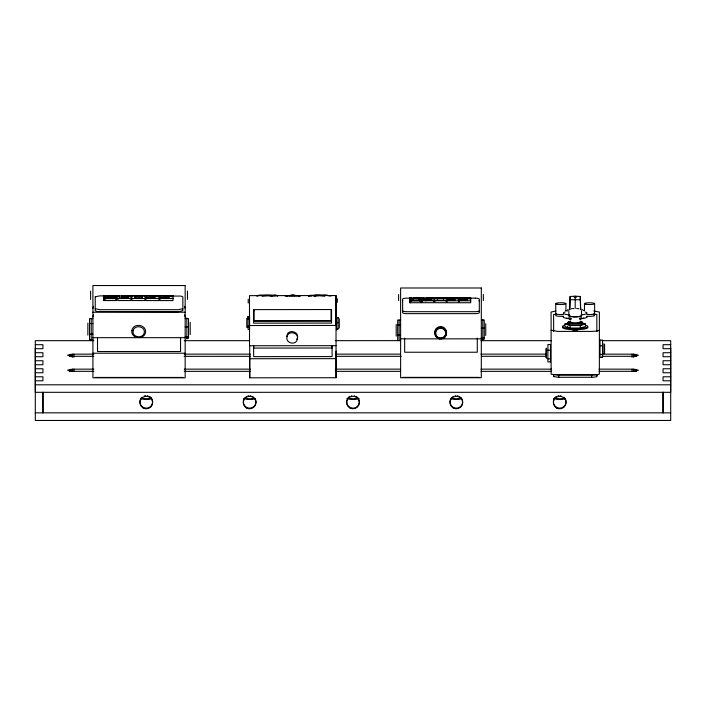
<?xml version="1.0" encoding="UTF-8"?>
<svg xmlns="http://www.w3.org/2000/svg" width="706" height="706" viewBox="0 0 706 706"><rect width="100%" height="100%" fill="white"/><g stroke="black" fill="none" stroke-linecap="round" stroke-linejoin="round"><path stroke-width="1.06" d="M670.7 348.182L670.7 420.467L35.3 420.467L35.3 348.182M109.88 298.047L107.33 298.241L107.321 295.655L116.596 295.637L116.596 300.553L103.508 300.553L103.508 295.637L105.494 295.646C104.85 299.52 110.974 297.341 113.172 298.329M104.867 295.726L105.07 297.376C107.797 298.32 113.534 299.106 114.91 296.732L108.547 295.726L116.199 295.726L116.199 300.465L103.914 300.465L103.914 295.726L104.867 295.726L104.867 299.097M249.553 316.676L248.053 316.447L248.053 319.5L249.562 319.5M336.065 351.111L336.065 377.719L249.721 377.807L249.721 354.386M291.807 295.099L291.807 295.832M293.864 295.099L293.864 295.832M336.021 314.073L336.021 306.325M337.291 302.3L337.283 298.629M421.341 297.923L421.341 302.724L409.895 302.724L409.895 297.923L411.633 297.941L411.642 299.079A4.033 1.006 0 0 0 415.657 300.324A4.033 1.006 0 0 0 419.435 299.035A4.033 1.006 0 0 0 413.469 298.462L413.239 300.465L413.231 297.95L421.341 297.923L421.341 299.882L419.32 299.882M411.086 301.303L411.086 298.011L410.248 298.011L410.248 302.645L410.248 300.685L420.997 300.685L420.997 302.645M246.773 318.406L246.782 327.46M248.062 327.522L248.062 327.081M339.277 318.794L339.286 327.911M121.882 298.673L121.882 295.637L130.928 295.637L130.928 300.544L117.902 300.544L117.902 295.637L119.57 295.637L119.561 297.914L128.783 297.914L128.748 297.411L121.864 297.42L121.882 296.661L128.801 296.661L128.801 296.149L121.882 296.149M425.965 300.888L425.965 297.923L433.881 297.923L433.881 302.715L422.488 302.715L422.488 297.923L423.944 297.923L423.935 300.156L432.001 300.156L431.966 299.671L425.947 299.679L425.965 298.929L432.019 298.929L432.019 298.426L425.965 298.426M569.733 309.625L569.724 309.034M580.667 309.034L580.667 309.625M569.689 309.572L570.113 296.467L575.196 296.238L580.279 296.467L580.711 309.572M569.786 309.493L570.113 296.467M481.315 338.827L441.109 338.854C433.387 339.745 432.407 327.107 440.182 326.816C447.904 325.916 448.884 338.553 441.109 338.854L400.62 338.827M435.681 333.506C434.958 327.16 445.362 326.357 445.61 332.747C446.342 339.092 435.937 339.886 435.681 333.506L434.614 333.294M92.91 308.363L93.527 306.316M92.91 316.906L93.527 314.85M286.874 336.656C286.857 327.849 301.188 331.688 296.794 339.304M441.559 328.246L441.762 326.896M439.529 338.765L439.732 338.006M182.863 308.672L178.247 309.696L99.828 309.696L95.213 308.672M442.803 328.643L443.262 327.39M599.376 330.24L597.144 331.07L591.752 331.414L557.714 331.405L551.086 330.24M553.628 376.527L558.031 377.295L593.102 377.278L596.667 376.73L596.835 374.392M105.379 299.097L105.494 295.646M443.889 329.349L444.586 328.246M438.029 338.28L438.497 337.609M444.754 330.32L445.636 329.42M436.705 337.415L437.402 336.894M445.345 331.476L446.351 330.832M567.509 309.925L568.356 309.563M285.162 296.07L292.84 295.082L300.518 296.061M286.239 296.123L292.84 295.267L299.432 296.105M435.655 336.241L436.537 335.932M445.61 332.747L446.677 332.367M582.388 323.066L585.468 323.992L585.468 326.499L580.332 328.043L570.06 328.043L564.924 326.499L564.924 323.992L568.012 323.066M564.924 323.992L570.06 325.537L580.332 325.537L585.468 323.992M309.069 296.185A4.439 0.768 -0.1 0 0 308.372 295.814L310.119 295.364A4.81 0.83 -0.1 0 0 313.914 295.17L314.32 295.099A4.492 0.777 -0.1 0 0 315.379 294.755L319.333 294.781A4.818 0.838 -0.1 0 0 324.778 294.834L327.478 295.126A4.448 0.768 -0.1 0 0 328.608 295.761L329.014 295.832A4.757 0.83 -0.1 0 0 331.07 296.008M93.783 354.13L72.286 354.174L67.582 355.233L72.286 356.301L93.766 356.336M93.783 369.141L72.286 369.176L67.582 370.244L72.286 371.312L93.783 371.347M262.12 296.202L267.45 295.682L272.781 296.193M314.126 296.193L319.456 295.673L324.786 296.176M256.825 296.185L257.231 296.114A4.439 0.768 -0.1 0 0 258.122 295.382L260.514 295.02A4.818 0.838 -0.1 0 0 265.438 294.887L271.086 294.993A4.818 0.838 -0.1 0 0 275.472 295.143M595.776 374.515L554.687 374.515M270.857 295.858L275.472 295.143L277.617 295.54A4.439 0.768 -0.1 0 0 277.723 296.202M273.893 296.123L277.617 295.54M571.375 308.725L573.802 308.487M445.548 334.044L446.598 333.947M555.79 310.984L551.086 312.07L551.148 374.189L557.714 375.213L591.752 375.221L597.144 374.877L599.376 374.039L599.376 312.07L593.728 310.931M580.279 296.467L580.279 299.741L570.113 299.741M580.914 318.715L581.232 318.688A12.073 2.1 0 0 0 586.862 316.332M598.979 371.347L633.714 371.312L638.418 370.244L633.714 369.176L598.979 369.141M296.255 295.417L296.255 295.964L289.425 295.964L289.425 295.426M434.94 334.838L435.946 334.776M109.88 296.035L107.33 296.229L107.321 295.655M110.101 298.073L114.601 297.032L111.08 296.061M114.54 297.658L116.596 297.65L116.596 295.637M336.065 377.719L336.003 295.549L249.483 295.629L249.518 345.755L336.038 345.675M159.009 296.123L149.787 296.123L149.787 296.635L159.009 296.635M173.023 296.123L163.801 296.123L163.801 296.635L173.023 296.635M145.868 297.358L155.091 297.358L155.091 297.87L145.868 297.87M159.883 297.358L169.113 297.358L169.113 297.87L159.883 297.87M104.867 297.738L103.914 297.738L103.914 295.726M134.678 297.923L142.277 297.923M420.997 299.971L420.997 298.011L414.307 298.25A4.483 1.112 0 0 1 419.964 299.097A4.483 1.112 0 0 1 416.063 300.429A4.483 1.112 0 0 1 411.086 299.344L411.086 298.011M458.441 298.409L450.366 298.409L450.366 298.912L458.441 298.912M470.699 298.409L462.633 298.409L462.633 298.912L470.699 298.912M117.902 298.523L130.928 298.523M131.951 298.532L145.004 298.532M145.868 298.55L159.009 298.55M159.883 298.55L173.023 298.55M446.942 299.618L455.017 299.618L455.017 300.121L446.942 300.121M459.2 299.618L467.275 299.618L467.275 300.121L459.2 300.121M411.086 299.971L410.248 299.971L410.248 298.011M437.155 300.174L443.809 300.174M422.488 300.756L433.881 300.756M434.772 300.765L446.192 300.765M446.942 300.782L458.441 300.782M459.2 300.782L470.699 300.782M253.63 309.616L331.546 309.537L331.555 323.074L253.63 323.154L253.63 309.616L253.63 311.778M565.321 310.896L567.518 310.896M92.91 312.228L185.166 312.228M555.807 314.408L553.628 314.408L553.628 331.493M593.569 314.408L596.835 314.408L596.835 331.493M337.998 318.185L337.998 317.444L336.488 317.444L336.488 318.185M92.91 318.582L89.538 318.582L89.538 339.824L92.91 339.824M185.166 318.582L188.537 318.582L188.537 338.298L186.852 338.298M400.62 320.039L397.681 320.039L397.681 340.636M481.315 320.039L484.263 320.039L484.263 339.145L482.789 339.145M253.63 320.983L331.555 320.912M336.497 322.66L337.998 322.66M89.538 323.533L92.91 323.533M397.681 324.866L400.62 324.866M249.5 325.528L336.012 325.448L336.003 295.549M248.062 325.995L249.562 325.995M185.166 326.949L188.537 326.949M481.315 328.166L484.263 328.166M338.006 328.617L336.497 328.625L336.497 329.358L338.006 329.358L337.998 317.444M249.562 316.65L249.571 329.428L248.062 329.428L248.053 316.447M89.538 334.15L92.91 334.15M397.681 335.165L400.62 335.165M185.166 336.806L188.537 336.806M185.166 337.671L92.91 337.671M481.315 337.724L484.263 337.724M600.012 340.115L602.553 340.115L602.553 357.457L600.012 357.457M93.766 340.671L35.3 340.671L35.3 392.315L670.7 392.315L670.7 340.671L602.306 340.671M184.222 340.671L249.306 340.671M335.35 340.671L400.62 340.636M480.962 340.671L551.562 340.671M550.451 344.528L547.909 344.528L547.909 361.869L550.451 361.869M35.3 344.687L42.925 344.687L42.925 348.702L35.3 348.702M670.7 344.687L663.075 344.687L663.075 348.702L670.7 348.702M600.012 345.772L602.553 345.772M547.909 350.185L550.451 350.185M35.3 352.709L42.925 352.709L42.925 356.724L35.3 356.724M670.7 352.709L663.075 352.709L663.075 356.724L670.7 356.724M92.91 353.212L185.166 353.212M184.24 354.13L250.418 354.13M335.35 354.13L400.434 354.13M480.954 354.13L546.029 354.13M602.289 354.13L633.714 354.174L638.418 355.233L633.714 356.301L601.759 356.301M600.012 354.438L602.553 354.438M184.125 356.336L250.242 356.327M336.188 356.318L401.202 356.318M481.642 356.309L545.562 356.309M249.703 358.727L336.047 358.648M547.909 358.86L550.451 358.86M35.3 360.74L42.925 360.74L42.925 364.746L35.3 364.746M670.7 360.74L663.075 360.74L663.075 364.746L670.7 364.746M35.3 368.761L42.925 368.761L42.925 372.768L35.3 372.768M670.7 368.761L663.075 368.761L663.075 372.768L670.7 372.768M184.24 369.141L250.418 369.141M335.35 369.141L400.434 369.141M480.954 369.141L551.545 369.141M184.24 371.347L250.418 371.347M335.35 371.347L400.434 371.347M480.954 371.347L551.545 371.347M35.3 376.783L42.925 376.783L42.925 380.799L35.3 380.799M670.7 376.783L663.075 376.783L663.075 380.799L670.7 380.799M95.204 377.445L182.872 377.445M402.632 377.375L479.312 377.375M35.3 384.805L670.7 384.805M35.3 412.842L670.7 412.842M105.494 297.667L103.508 297.65L103.508 295.637M576.599 308.487L579.026 308.725M571.207 318.838L569.16 318.688A12.073 2.1 0 0 1 563.538 316.332M310.119 295.364L315.467 295.929M308.363 295.814L311.549 296.149M445.142 335.271L446.104 335.438M582.044 309.563L584.489 310.834M434.702 331.723L435.752 332.208M444.427 336.356L445.239 336.762M435.187 330.223L436.158 330.982M443.465 337.23L444.065 337.812M436.052 328.908L436.864 329.896M184.548 306.316L185.166 308.363M184.548 314.85L185.166 316.906M437.226 327.849L437.835 329.022M442.3 337.812L442.653 338.527M438.638 327.143L438.991 328.44M441.029 338.077L441.109 338.854M331.935 345.931L332.094 348.014L253.639 348.084L253.639 346.011M440.182 326.816L440.262 328.175M580.279 299.741L580.606 309.493M107.321 297.667L107.33 298.241M413.231 297.95L413.239 298.506M336.488 317.047L336.497 329.878M248.212 299.3L248.212 303.059M421.341 302.724L421.341 300.774L409.895 300.774L409.895 302.724M411.633 297.941L411.633 299.891L409.895 299.882L409.895 297.923M332.094 345.675L332.102 356.574L253.648 356.645L253.639 345.755M331.043 309.652L331.043 320.851L254.001 320.921L253.992 309.722M298.753 295.832L298.753 296.379M294.605 295.302L294.605 295.849M292.84 295.267L292.84 295.814M291.066 295.302L291.066 295.849M286.918 295.84L286.918 296.388M249.695 345.702L249.721 377.807M249.492 302.344L249.492 303.059M116.596 300.553L116.596 298.541L103.508 298.541L103.508 300.553M116.199 295.726L116.199 297.738M116.199 300.465L116.199 298.453L103.906 298.453L103.914 300.465M636.565 354.456L636.565 356.601M636.565 369.459L636.565 371.603M635.241 354.28L635.241 356.424M635.241 369.291L635.241 371.435M633.714 354.174L633.714 357.386M633.714 369.176L633.714 371.321M632.064 354.13L632.064 357.351M632.064 369.141L632.064 371.285M604.583 344.36L604.583 353.212M603.948 343.716L603.948 353.847M600.012 340.01L600.012 357.554M596.791 374.762L596.791 376.633M594.637 303.642L594.637 313.649M591.672 374.489L591.672 377.304M584.471 303.642L584.471 310.649M581.55 310.605L581.55 315.856M580.332 325.537L580.332 328.043M576.087 296.255L576.087 297.561L574.305 297.561L574.305 296.255M575.196 296.238L575.196 308.416M570.06 325.537L570.06 328.043M568.842 310.605L568.842 315.856M565.921 303.642L565.921 310.649M558.79 374.489L558.79 377.304M555.754 303.642L555.754 313.649M553.628 374.392L553.672 376.633M550.451 344.422L550.451 361.966M546.515 348.137L546.515 358.26M545.879 348.773L545.879 357.624M485.737 323.71L485.737 335.465M483.336 294.473L483.336 300.597M482.789 319.359L482.789 339.815M477.282 338.112L477.282 352.232L404.662 352.232L404.662 338.112M443.809 300.474L443.809 298.523L437.155 298.523L437.155 300.474M423.944 297.923L423.944 299.882M420.997 298.011L420.997 300.685M399.155 320.039L399.155 340.636M398.608 294.49L398.608 300.615M396.207 324.425L396.207 336.127M190.214 322.377L190.214 334.503M187.469 291.101L187.469 299.388M186.852 317.894L186.852 338.995M180.551 337.406L180.551 351.517L97.516 351.517L97.516 337.406M119.57 295.637L119.57 297.65M91.224 318.582L91.224 339.824M90.597 291.128L90.597 299.415M87.862 323.11L87.862 335.173M73.936 354.13L73.936 357.351M73.936 369.141L73.936 371.285M72.286 354.174L72.286 357.386M72.286 369.176L72.286 371.321M70.759 354.28L70.759 356.424M70.759 369.291L70.759 371.435M69.435 354.456L69.435 356.601M69.435 369.459L69.435 371.603M419.867 300.959A4.483 1.112 0 0 1 420.052 301.25M402.641 310.684A4.033 1.006 0 0 0 406.674 311.69L475.27 311.69A4.033 1.006 0 0 0 479.303 310.684M413.469 300.412A4.033 1.006 0 0 1 417.502 300.394M478.995 300.721A4.033 1.006 0 0 1 479.303 301.1M402.641 301.1A4.033 1.006 0 0 1 402.782 300.844M563.379 314.417A5.083 0.882 0 0 1 557.74 314.355A5.083 0.882 0 0 1 555.931 313.42M581.426 318.079A8.807 1.527 0 0 1 579.6 318.327M570.792 318.327A8.807 1.527 0 0 1 568.974 318.079M583.703 318.018A8.807 1.527 0 0 1 579.6 318.944M570.792 318.944A8.807 1.527 0 0 1 566.697 318.018M585.424 312.096A11.808 2.047 0 0 1 581.1 314.894M569.292 314.894A11.808 2.047 0 0 1 564.976 312.096M581.938 318.044A9.531 1.659 0 0 1 579.961 318.309M570.43 318.309A9.531 1.659 0 0 1 568.462 318.044M577.737 330.064A5.083 0.882 0 0 1 572.654 330.064M570.792 319.862A5.083 0.882 0 0 1 570.792 318.98M580.111 319.191A5.083 0.882 0 0 1 580.111 319.65M593.958 313.208A5.083 0.882 0 0 1 593.155 314.276A5.083 0.882 0 0 1 587.013 314.417M563.379 316.217A5.083 0.882 0 0 1 557.74 316.147A5.083 0.882 0 0 1 555.931 315.22M593.958 315.008A5.083 0.882 0 0 1 593.155 316.076A5.083 0.882 0 0 1 587.013 316.217M581.338 315.573A6.354 1.103 0 0 1 574.366 316.95A6.354 1.103 0 0 1 569.698 315.308M580.111 321.883A5.083 0.882 0 0 1 574.534 322.995A5.083 0.882 0 0 1 570.792 321.671M580.279 315.856A5.083 0.882 0 0 1 579.6 316.297M577.737 316.623A5.083 0.882 0 0 1 572.654 316.623M570.792 316.297A5.083 0.882 0 0 1 570.113 315.856M581.806 322.077A7.625 1.324 0 0 1 575.196 324.063A7.625 1.324 0 0 1 568.595 322.077M580.138 321.256A6.981 1.209 0 0 1 580.138 322.977A6.981 1.209 0 0 1 570.263 322.977A6.981 1.209 0 0 1 570.263 321.256M586.183 325.395A12.69 2.206 0 0 1 583.359 328.184A12.69 2.206 0 0 1 567.033 328.184A12.69 2.206 0 0 1 564.218 325.395M587.877 327.496A12.673 2.197 0 0 1 573.546 329.676A12.673 2.197 0 0 1 562.956 326.931M567.836 326.843A7.625 1.324 0 0 1 567.571 326.499M582.565 323.648A7.625 1.324 0 0 1 575.196 325.316A7.625 1.324 0 0 1 567.836 323.648M151.428 398.158A19.062 18.753 0 0 1 141.562 398.158M254.742 398.184A19.062 18.753 0 0 1 244.876 398.184M357.933 398.158A19.062 18.753 0 0 1 348.067 398.158M461.38 398.149A19.062 18.753 0 0 1 451.513 398.149M564.694 398.184A19.062 18.753 0 0 1 554.828 398.184M461.38 398.828A19.062 18.753 0 0 1 451.513 398.828M564.694 398.864A19.062 18.753 0 0 1 553.628 398.502M359.125 398.484A19.062 18.753 0 0 1 346.875 398.484M151.428 398.837A19.062 18.753 0 0 1 141.562 398.837M254.742 398.864A19.062 18.753 0 0 1 243.685 398.502M152.293 399.887A6.354 6.257 0 0 1 146.698 408.139A6.354 6.257 0 0 1 140.044 400.673M140.141 400.276A6.354 6.257 0 0 1 140.582 399.128M140.776 398.766A6.354 6.257 0 0 1 142.091 397.196M144.236 395.969A6.354 6.257 0 0 1 145.454 395.695M147.104 395.695A6.354 6.257 0 0 1 147.925 395.854M149.46 396.481A6.354 6.257 0 0 1 150.149 396.931M150.466 397.196A6.354 6.257 0 0 1 150.775 397.469M151.058 397.769A6.354 6.257 0 0 1 151.322 398.087M151.561 398.422A6.354 6.257 0 0 1 152.152 399.499M255.969 401.485A6.354 6.257 0 0 1 247.991 407.944A6.354 6.257 0 0 1 244.347 398.422M244.594 398.087A6.354 6.257 0 0 1 244.858 397.769M246.103 396.693A6.354 6.257 0 0 1 246.456 396.481M247.991 395.854A6.354 6.257 0 0 1 248.803 395.695M250.462 395.695A6.354 6.257 0 0 1 250.877 395.757M252.81 396.481A6.354 6.257 0 0 1 253.163 396.693M254.919 398.422A6.354 6.257 0 0 1 255.14 398.766M255.334 399.128A6.354 6.257 0 0 1 255.934 401.079M357.774 397.752A6.354 6.257 0 0 1 357.395 406.4A6.354 6.257 0 0 1 348.605 406.4A6.354 6.257 0 0 1 348.226 397.752M348.508 397.452A6.354 6.257 0 0 1 348.808 397.178M349.135 396.913A6.354 6.257 0 0 1 349.823 396.463M351.359 395.837A6.354 6.257 0 0 1 351.764 395.739M354.235 395.739A6.354 6.257 0 0 1 354.641 395.837M356.177 396.463A6.354 6.257 0 0 1 356.865 396.913M357.192 397.178A6.354 6.257 0 0 1 357.492 397.452M461.627 398.422A6.354 6.257 0 0 1 457.982 407.944A6.354 6.257 0 0 1 450.004 401.485M450.04 401.079A6.354 6.257 0 0 1 450.64 399.128M450.843 398.766A6.354 6.257 0 0 1 452.149 397.196M452.811 396.693A6.354 6.257 0 0 1 453.164 396.481M455.105 395.757A6.354 6.257 0 0 1 455.511 395.695M457.17 395.695A6.354 6.257 0 0 1 457.982 395.854M459.518 396.481A6.354 6.257 0 0 1 459.871 396.693M461.115 397.769A6.354 6.257 0 0 1 461.38 398.087M565.93 400.673A6.354 6.257 0 0 1 559.284 408.139A6.354 6.257 0 0 1 553.68 399.887M553.822 399.499A6.354 6.257 0 0 1 554.413 398.422M554.651 398.087A6.354 6.257 0 0 1 554.916 397.769M555.198 397.469A6.354 6.257 0 0 1 555.507 397.196M555.825 396.931A6.354 6.257 0 0 1 556.522 396.481M558.049 395.854A6.354 6.257 0 0 1 558.87 395.695M560.529 395.695A6.354 6.257 0 0 1 560.935 395.757M563.882 397.196A6.354 6.257 0 0 1 565.197 398.766M565.391 399.128A6.354 6.257 0 0 1 565.833 400.276M42.925 392.315L42.925 412.842L42.925 392.28M663.075 392.315L663.075 412.842L663.075 392.28M131.863 330.346C130.345 338.456 143.927 340.477 145.471 332.641C146.989 324.531 133.408 322.51 131.863 330.346M133.072 330.84C131.819 337.521 142.991 339.18 144.262 332.729C145.515 326.048 134.343 324.389 133.072 330.84M287.06 336.568C285.039 343.107 295.814 345.993 297.323 339.312C299.335 332.782 288.569 329.896 287.06 336.568M95.257 296.767L95.213 310.693L97.022 311.505L178.247 311.717L182.863 310.693L182.863 296.899L181.054 296.088L99.828 295.876L95.257 296.767M185.166 285.533L92.91 285.533L92.91 377.807L185.166 377.807L185.166 285.533M481.315 287.986L400.62 287.986L400.62 377.719L481.315 377.719L481.315 287.986M145.004 295.637L131.951 295.637L131.951 300.544L145.004 300.544L145.004 295.637M159.009 295.637L145.868 295.637L145.868 300.571L159.009 300.571L159.009 295.637M173.023 295.637L159.883 295.637L159.883 300.571L173.023 300.571L173.023 295.637M142.277 296.238L134.678 296.238L134.678 298.259L142.277 298.259L142.277 296.238M446.192 297.923L434.772 297.923L434.772 302.724L446.192 302.724L446.192 297.923M458.441 297.923L446.942 297.923L446.942 302.742L458.441 302.742L458.441 297.923M470.699 297.923L459.2 297.923L459.2 302.742L470.699 302.742L470.699 297.923M475.27 298.144L406.674 298.144A4.033 1.006 0 0 0 402.641 299.15L402.641 312.643A4.033 1.006 0 0 0 406.674 313.64L475.27 313.64A4.033 1.006 0 0 0 479.303 312.643L479.303 299.15A4.033 1.006 0 0 0 475.27 298.144M557.246 304.26A5.083 0.882 0 0 0 565.744 303.871A5.083 0.882 0 0 0 559.523 302.786A5.083 0.882 0 0 0 557.246 304.26M585.962 304.26A5.083 0.882 0 0 0 594.47 303.871A5.083 0.882 0 0 0 588.239 302.786A5.083 0.882 0 0 0 585.962 304.26M143.106 407.98A6.354 6.257 0 0 0 152.637 402.561A6.354 6.257 0 0 0 143.106 397.143A6.354 6.257 0 0 0 143.106 407.98M349.823 407.962A6.354 6.257 0 0 0 359.354 402.544A6.354 6.257 0 0 0 349.823 397.125A6.354 6.257 0 0 0 349.823 407.962M453.164 407.98A6.354 6.257 0 0 0 462.695 402.561A6.354 6.257 0 0 0 453.164 397.143A6.354 6.257 0 0 0 453.164 407.98M556.522 407.98A6.354 6.257 0 0 0 566.053 402.561A6.354 6.257 0 0 0 556.522 397.143A6.354 6.257 0 0 0 556.522 407.98M246.456 407.98A6.354 6.257 0 0 0 255.987 402.561A6.354 6.257 0 0 0 246.456 397.143A6.354 6.257 0 0 0 246.456 407.98"/></g></svg>
